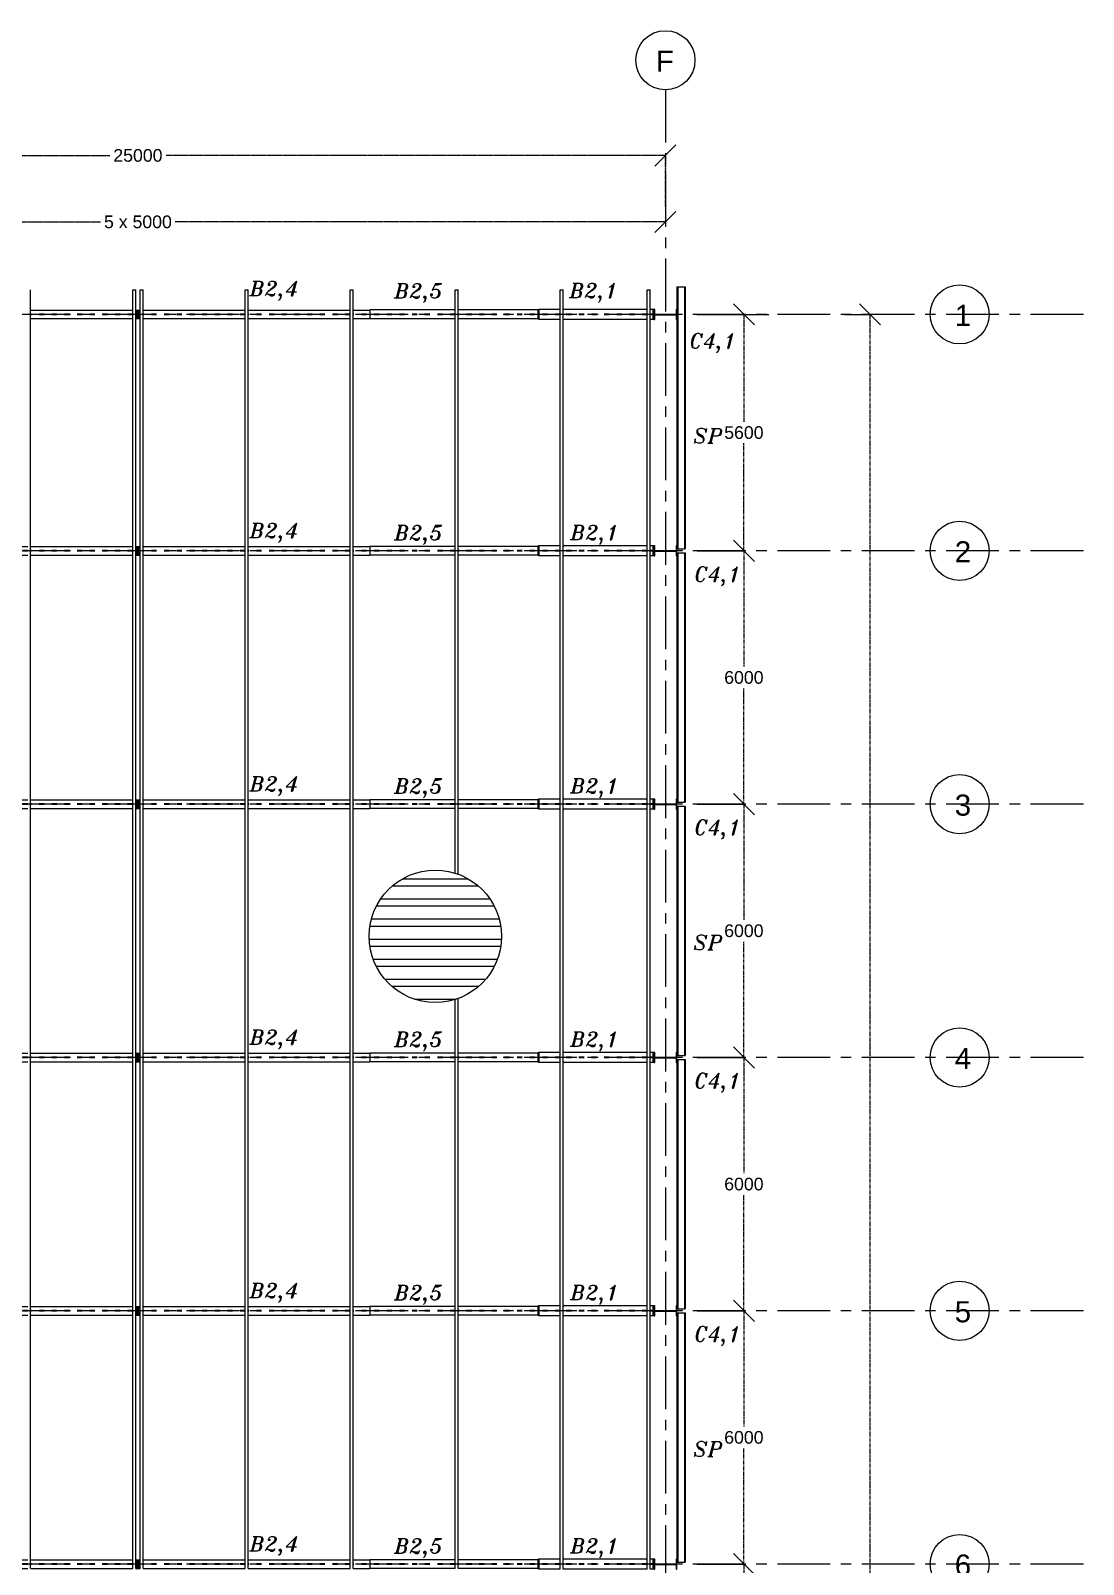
# Model space of a CAD drawing. Header units: inches. Extents: x -15 to 1885144, y -42615 to 866270.
# Drawn here: x 1709992 to 1734937, y 364410 to 400736 of the extents above; entities that cross this region are included whole.
import ezdxf

# ---------------------------------------------------------------- set-up
doc = ezdxf.new("R2010")
doc.units = ezdxf.units.IN
doc.header["$LTSCALE"] = 100
doc.header["$MEASUREMENT"] = 0
for name, pattern in [('CENTER', [2, 1.25, -0.25, 0.25, -0.25]), ('dash line', [30, 12, -18]), ('PHANTOM2', [1.25, 0.625, -0.125, 0.125, -0.125, 0.125, -0.125])]:
    doc.linetypes.add(name, pattern=pattern)
for name, color, linetype in [('axis', 8, 'PHANTOM2'), ('columns', 2, 'Continuous'), ('dimensions', 10, 'PHANTOM2'), ('layout', 7, 'Continuous'), ('purlins', 4, 'Continuous'), ('text', 3, 'Continuous')]:
    doc.layers.add(name, color=color, linetype=linetype)
doc.styles.get("Standard").update_dxf_attribs({"font": 'arial.ttf'})
doc.styles.add('TEXT-3', font='ITALICT.shx', dxfattribs={"height": 350})
doc.dimstyles.new('Dim_1', dxfattribs={"dimtxt": 300, "dimasz": 500, "dimexe": 0.0625, "dimexo": 0.0625, "dimgap": 100, "dimtad": 0, "dimtih": 1, "dimtoh": 1, "dimdec": 0, "dimzin": 0, "dimdsep": 46, "dimtxsty": 'Standard', "dimblk": 'OBLIQUE', "dimcen": 0.09, "dimclrd": 256, "dimclre": 256, "dimclrt": 256, "dimadec": 0, "dimazin": 0, "dimtm": 1e-09, "dimtfac": 1, "dimtdec": 0, "dimtofl": 0, "dimtmove": 0, "dimatfit": 3, "dimfxl": 1, "dimtfillclr": 256, "dimtolj": 1, "dimtzin": 0, "dimlwe": -1, "dimarcsym": 0})

# ---------------------------------------------------------------- blocks, each defined once
blk = doc.blocks.new('_Oblique')
at = {"color": 0, "linetype": 'ByBlock', "lineweight": -2}
blk.add_line((-0.5, -0.5), (0.5, 0.5), dxfattribs=at)
blk = doc.blocks.new('*D1074')
at = {"layer": 'Defpoints', "color": 0, "transparency": 16777216}
for p in [(1725789, 364415), (1726893, 364415), (1725789, 358415)]:
    blk.add_point(p, dxfattribs=at)
at = {"layer": 'dimensions', "linetype": 'dash line', "transparency": 16777216}
for p, q in [((1725789, 364415), (1726893, 364415)), ((1725789, 358415), (1726893, 358415))]:
    blk.add_line(p, q, dxfattribs=at)
at = {"layer": 'dimensions', "lineweight": -2, "transparency": 16777216}
for p, q in [((1726893, 364415), (1726893, 361668)), ((1726893, 358415), (1726893, 361162))]:
    blk.add_line(p, q, dxfattribs=at)
at = {"layer": 'dimensions', "lineweight": -2, "transparency": 16777216, "xscale": 500, "yscale": 500, "zscale": 500}
for p, rotation in [((1726893, 364415), 90), ((1726893, 358415), 270)]:
    blk.add_blockref('_Oblique', p, dxfattribs=dict(at, rotation=rotation))
at = {"layer": 'dimensions', "transparency": 16777216, "insert": (1726893, 361415), "char_height": 300, "attachment_point": 5}
blk.add_mtext('\\A1;6000', dxfattribs=at)
blk = doc.blocks.new('*D1075')
at = {"layer": 'Defpoints', "color": 0, "transparency": 16777216}
for p in [(1725789, 370415), (1726893, 370415), (1725789, 364415)]:
    blk.add_point(p, dxfattribs=at)
at = {"layer": 'dimensions', "linetype": 'dash line', "transparency": 16777216}
for p, q in [((1725789, 370415), (1726893, 370415)), ((1725789, 364415), (1726893, 364415))]:
    blk.add_line(p, q, dxfattribs=at)
at = {"layer": 'dimensions', "lineweight": -2, "transparency": 16777216}
for p, q in [((1726893, 370415), (1726893, 367668)), ((1726893, 364415), (1726893, 367162))]:
    blk.add_line(p, q, dxfattribs=at)
at = {"layer": 'dimensions', "lineweight": -2, "transparency": 16777216, "xscale": 500, "yscale": 500, "zscale": 500}
for p, rotation in [((1726893, 370415), 90), ((1726893, 364415), 270)]:
    blk.add_blockref('_Oblique', p, dxfattribs=dict(at, rotation=rotation))
at = {"layer": 'dimensions', "transparency": 16777216, "insert": (1726893, 367415), "char_height": 300, "attachment_point": 5}
blk.add_mtext('\\A1;6000', dxfattribs=at)
blk = doc.blocks.new('*D1076')
at = {"layer": 'Defpoints', "color": 0, "transparency": 16777216}
for p in [(1725789, 376415), (1726893, 376415), (1725789, 370415)]:
    blk.add_point(p, dxfattribs=at)
at = {"layer": 'dimensions', "linetype": 'dash line', "transparency": 16777216}
for p, q in [((1725789, 376415), (1726893, 376415)), ((1725789, 370415), (1726893, 370415))]:
    blk.add_line(p, q, dxfattribs=at)
at = {"layer": 'dimensions', "lineweight": -2, "transparency": 16777216}
for p, q in [((1726893, 376415), (1726893, 373668)), ((1726893, 370415), (1726893, 373162))]:
    blk.add_line(p, q, dxfattribs=at)
at = {"layer": 'dimensions', "lineweight": -2, "transparency": 16777216, "xscale": 500, "yscale": 500, "zscale": 500}
for p, rotation in [((1726893, 376415), 90), ((1726893, 370415), 270)]:
    blk.add_blockref('_Oblique', p, dxfattribs=dict(at, rotation=rotation))
at = {"layer": 'dimensions', "transparency": 16777216, "insert": (1726893, 373415), "char_height": 300, "attachment_point": 5}
blk.add_mtext('\\A1;6000', dxfattribs=at)
blk = doc.blocks.new('*D1077')
at = {"layer": 'Defpoints', "color": 0, "transparency": 16777216}
for p in [(1725789, 382415), (1726893, 382415), (1725789, 376415)]:
    blk.add_point(p, dxfattribs=at)
at = {"layer": 'dimensions', "linetype": 'dash line', "transparency": 16777216}
for p, q in [((1725789, 382415), (1726893, 382415)), ((1725789, 376415), (1726893, 376415))]:
    blk.add_line(p, q, dxfattribs=at)
at = {"layer": 'dimensions', "lineweight": -2, "transparency": 16777216}
for p, q in [((1726893, 382415), (1726893, 379668)), ((1726893, 376415), (1726893, 379162))]:
    blk.add_line(p, q, dxfattribs=at)
at = {"layer": 'dimensions', "lineweight": -2, "transparency": 16777216, "xscale": 500, "yscale": 500, "zscale": 500}
for p, rotation in [((1726893, 382415), 90), ((1726893, 376415), 270)]:
    blk.add_blockref('_Oblique', p, dxfattribs=dict(at, rotation=rotation))
at = {"layer": 'dimensions', "transparency": 16777216, "insert": (1726893, 379415), "char_height": 300, "attachment_point": 5}
blk.add_mtext('\\A1;6000', dxfattribs=at)
blk = doc.blocks.new('*D1078')
at = {"layer": 'Defpoints', "color": 0, "transparency": 16777216}
for p in [(1725789, 388415), (1726893, 388415), (1725789, 382415)]:
    blk.add_point(p, dxfattribs=at)
at = {"layer": 'dimensions', "linetype": 'dash line', "transparency": 16777216}
for p, q in [((1725789, 388415), (1726893, 388415)), ((1725789, 382415), (1726893, 382415))]:
    blk.add_line(p, q, dxfattribs=at)
at = {"layer": 'dimensions', "lineweight": -2, "transparency": 16777216}
for p, q in [((1726893, 388415), (1726893, 385668)), ((1726893, 382415), (1726893, 385162))]:
    blk.add_line(p, q, dxfattribs=at)
at = {"layer": 'dimensions', "lineweight": -2, "transparency": 16777216, "xscale": 500, "yscale": 500, "zscale": 500}
for p, rotation in [((1726893, 388415), 90), ((1726893, 382415), 270)]:
    blk.add_blockref('_Oblique', p, dxfattribs=dict(at, rotation=rotation))
at = {"layer": 'dimensions', "transparency": 16777216, "insert": (1726893, 385415), "char_height": 300, "attachment_point": 5}
blk.add_mtext('\\A1;6000', dxfattribs=at)
blk = doc.blocks.new('*D1079')
at = {"layer": 'Defpoints', "color": 0, "transparency": 16777216}
for p in [(1725789, 394015), (1726893, 394015), (1725789, 388415)]:
    blk.add_point(p, dxfattribs=at)
at = {"layer": 'dimensions', "linetype": 'dash line', "transparency": 16777216}
for p, q in [((1725789, 394015), (1726893, 394015)), ((1725789, 388415), (1726893, 388415))]:
    blk.add_line(p, q, dxfattribs=at)
at = {"layer": 'dimensions', "lineweight": -2, "transparency": 16777216}
for p, q in [((1726893, 394015), (1726893, 391468)), ((1726893, 388415), (1726893, 390962))]:
    blk.add_line(p, q, dxfattribs=at)
at = {"layer": 'dimensions', "lineweight": -2, "transparency": 16777216, "xscale": 500, "yscale": 500, "zscale": 500}
for p, rotation in [((1726893, 394015), 90), ((1726893, 388415), 270)]:
    blk.add_blockref('_Oblique', p, dxfattribs=dict(at, rotation=rotation))
at = {"layer": 'dimensions', "transparency": 16777216, "insert": (1726893, 391215), "char_height": 300, "attachment_point": 5}
blk.add_mtext('\\A1;5600', dxfattribs=at)
blk = doc.blocks.new('*D1080')
at = {"layer": 'Defpoints', "color": 0, "transparency": 16777216}
for p in [(1726285, 394015), (1726285, 328415), (1729880, 328415)]:
    blk.add_point(p, dxfattribs=at)
at = {"layer": 'dimensions', "linetype": 'dash line', "transparency": 16777216}
for p, q in [((1726285, 394015), (1729880, 394015)), ((1726285, 328415), (1729880, 328415))]:
    blk.add_line(p, q, dxfattribs=at)
at = {"layer": 'dimensions', "lineweight": -2, "transparency": 16777216}
for p, q in [((1729880, 394015), (1729880, 361468)), ((1729880, 328415), (1729880, 360962))]:
    blk.add_line(p, q, dxfattribs=at)
at = {"layer": 'dimensions', "lineweight": -2, "transparency": 16777216, "xscale": 500, "yscale": 500, "zscale": 500}
for p, rotation in [((1729880, 394015), 90), ((1729880, 328415), 270)]:
    blk.add_blockref('_Oblique', p, dxfattribs=dict(at, rotation=rotation))
at = {"layer": 'dimensions', "transparency": 16777216, "insert": (1729880, 361215), "char_height": 300, "attachment_point": 5}
blk.add_mtext('\\A1;65600', dxfattribs=at)
blk = doc.blocks.new('*D1081')
at = {"layer": 'Defpoints', "color": 0, "ltscale": 0.01, "transparency": 16777216}
for p in [(1700034, 397780), (1700034, 396562), (1725034, 396562)]:
    blk.add_point(p, dxfattribs=at)
at = {"layer": 'dimensions', "linetype": 'dash line', "ltscale": 0.01, "transparency": 16777216}
for p, q in [((1700034, 396562), (1700034, 397780)), ((1725034, 396562), (1725034, 397780))]:
    blk.add_line(p, q, dxfattribs=at)
at = {"layer": 'dimensions', "lineweight": -2, "ltscale": 0.01, "transparency": 16777216}
for p, q in [((1700034, 397780), (1711868, 397780)), ((1725034, 397780), (1713201, 397780))]:
    blk.add_line(p, q, dxfattribs=at)
at = {"layer": 'dimensions', "lineweight": -2, "ltscale": 0.01, "transparency": 16777216, "xscale": 500, "yscale": 500, "zscale": 500, "rotation": 180}
blk.add_blockref('_Oblique', (1700034, 397780), dxfattribs=at)
at = {"layer": 'dimensions', "lineweight": -2, "ltscale": 0.01, "transparency": 16777216, "xscale": 500, "yscale": 500, "zscale": 500}
blk.add_blockref('_Oblique', (1725034, 397780), dxfattribs=at)
at = {"layer": 'dimensions', "ltscale": 0.01, "transparency": 16777216, "insert": (1712534, 397780), "char_height": 300, "attachment_point": 5}
blk.add_mtext('\\A1;25000', dxfattribs=at)
blk = doc.blocks.new('*D1082')
at = {"layer": 'Defpoints', "color": 0, "ltscale": 0.01, "transparency": 16777216}
for p in [(1700034, 397780), (1725034, 397780), (1700034, 396206)]:
    blk.add_point(p, dxfattribs=at)
at = {"layer": 'dimensions', "linetype": 'dash line', "ltscale": 0.01, "transparency": 16777216}
for p, q in [((1700034, 397780), (1700034, 396206)), ((1725034, 397780), (1725034, 396206))]:
    blk.add_line(p, q, dxfattribs=at)
at = {"layer": 'dimensions', "lineweight": -2, "ltscale": 0.01, "transparency": 16777216}
for p, q in [((1700034, 396206), (1711649, 396206)), ((1725034, 396206), (1713420, 396206))]:
    blk.add_line(p, q, dxfattribs=at)
at = {"layer": 'dimensions', "lineweight": -2, "ltscale": 0.01, "transparency": 16777216, "xscale": 500, "yscale": 500, "zscale": 500, "rotation": 180}
blk.add_blockref('_Oblique', (1700034, 396206), dxfattribs=at)
at = {"layer": 'dimensions', "lineweight": -2, "ltscale": 0.01, "transparency": 16777216, "xscale": 500, "yscale": 500, "zscale": 500}
blk.add_blockref('_Oblique', (1725034, 396206), dxfattribs=at)
at = {"layer": 'dimensions', "ltscale": 0.01, "transparency": 16777216, "insert": (1712534, 396206), "char_height": 300, "attachment_point": 5}
blk.add_mtext('\\A1;5 x 5000', dxfattribs=at)
blk = doc.blocks.new('*U1062')
at = {"layer": 'text', "linetype": 'Continuous', "style": 'TEXT-3'}
blk.add_text('C4,1', height=350, dxfattribs=at).set_placement((-592, -142))
blk = doc.blocks.new('*U1063')
at = {"layer": 'text', "color": 0, "linetype": 'ByBlock', "lineweight": -2, "transparency": 16777216}
for p in [(0, 60000), (0, 54000), (0, 48000), (0, 42000)]:
    blk.add_blockref('*U1062', p, dxfattribs=at)
blk = doc.blocks.new('*U1086')
at = {"layer": 'columns', "ltscale": 0.01}
for p, q in [((-270, 120), (-270, -120)), ((-250, 120), (-270, 120)), ((-250, -120), (-250, 120)), ((-250, 7.5), (250, 7.5)), ((0, -7.5), (0, 7.5)), ((0, -7.5), (0, 7.5)), ((250, 120), (250, -120)), ((270, 120), (250, 120)), ((270, -120), (270, 120)), ((-270, -120), (-250, -120)), ((-250, -7.5), (250, -7.5)), ((250, -120), (270, -120))]:
    blk.add_line(p, q, dxfattribs=at)
blk = doc.blocks.new('*U1087')
at = {"layer": 'columns', "color": 0, "linetype": 'ByBlock', "lineweight": -2, "transparency": 16777216}
for p in [(0, 0), (0, -6000), (0, -12000), (0, -18000), (0, -24000)]:
    blk.add_blockref('*U1086', p, dxfattribs=at)
blk = doc.blocks.new('*U1166')
at = {"layer": 'layout', "ltscale": 0.1}
h = blk.add_hatch(dxfattribs=at)
h.set_pattern_fill('ANSI31', color=256)
h.set_pattern_definition([(45, (-1712454.37814, -394014.69525), (-0.088388347648, 0.088388347648), [])])
h.paths.add_polyline_path([(-12290, 85), (-12310, 85), (-12310, 65), (-12290, 65)])
h.paths.add_polyline_path([(-12290, 0), (-12310, 0), (-12310, -10), (-12290, -10)])
h.paths.add_polyline_path([(-12290, 10), (-12310, 10), (-12310, 0), (-12290, 0)])
h.paths.add_polyline_path([(-12290, -65), (-12310, -65), (-12310, -85), (-12290, -85)])
h = blk.add_hatch(color=256, dxfattribs=at)
h.dxf.hatch_style = 1
h.paths.add_polyline_path([(60, 70), (60, 50), (80, 50), (80, 70)])
h.paths.add_polyline_path([(80, -70), (80, -50), (60, -50), (60, -70)])
h = blk.add_hatch(color=256, dxfattribs=at)
h.dxf.hatch_style = 1
h.paths.add_polyline_path([(80, 70), (80, 50), (100, 50), (100, 70)])
h.paths.add_polyline_path([(100, -70), (100, -50), (80, -50), (80, -70)])
h = blk.add_hatch(dxfattribs=at)
h.set_pattern_fill('ANSI31', color=256, angle=-90)
h.set_pattern_definition([(315, (-381960.44354, 1724659.1123), (0.088388347648, 0.088388347648), [])])
h.paths.add_polyline_path([(12310, 65), (12310, 85), (12290, 85), (12290, 65)])
h.paths.add_polyline_path([(12290, -10), (12310, -10), (12310, 10), (12290, 10)])
h.paths.add_polyline_path([(12310, -65), (12290, -65), (12290, -85), (12310, -85)])
for p, q in [((-12310, -125), (-12310, 125)), ((-12310, 125), (-12290, 125)), ((-12290, 85), (-12310, 85)), ((-12290, 65), (-12310, 65)), ((-12290, 10), (-12310, 10)), ((-12290, 125), (-12290, -125)), ((60, -100), (60, 100)), ((60, 100), (80, 100)), ((60, 70), (80, 70)), ((60, 50), (80, 50)), ((80, 100), (80, -100)), ((80, -100), (80, 100)), ((80, 100), (100, 100)), ((80, 70), (100, 70)), ((80, 50), (100, 50)), ((100, 100), (100, -100)), ((12290, -120), (12290, 120)), ((12310, 85), (12290, 85)), ((12310, 65), (12290, 65)), ((12310, 10), (12290, 10)), ((12310, 120), (12310, -120)), ((-12290, -10), (-12310, -10)), ((-12290, -65), (-12310, -65)), ((-12290, -85), (-12310, -85)), ((-12290, -125), (-12310, -125)), ((60, -50), (80, -50)), ((60, -70), (80, -70)), ((80, -100), (60, -100)), ((80, -50), (100, -50)), ((80, -70), (100, -70)), ((100, -100), (80, -100)), ((12310, -10), (12290, -10)), ((12310, -65), (12290, -65)), ((12310, -85), (12290, -85))]:
    blk.add_line(p, q, dxfattribs=at)
at = {"layer": 'layout', "ltscale": 0.01}
for p, q in [((-12290, 120), (-11721, 120)), ((-11651, 120), (-9998, 120)), ((-9928, 120), (-9420, 120)), ((-9420, 120), (-9394, 105)), ((-9420, -120), (-9420, 120)), ((-9394, 105), (-7507, 105)), ((-9394, 105), (-9394, -105)), ((-7438, 105), (-6420, 105)), ((-6420, 105), (-6411, 100)), ((-6420, 105), (-6420, -105)), ((-6411, 100), (-5021, 100)), ((-6411, -100), (-6411, 100)), ((-4951, 100), (-2532, 100)), ((-2462, 100), (-44, 100)), ((26, 100), (134, 100)), ((80, -100), (80, 100)), ((203, 100), (2622, 100)), ((2692, 100), (5111, 100)), ((5181, 100), (5571, 100)), ((5580, 105), (5571, 100)), ((5571, 100), (5571, -100)), ((7599, 105), (5580, 105)), ((5580, -105), (5580, 105)), ((9554, 105), (7669, 105)), ((9580, 120), (9554, 105)), ((9554, 105), (9554, -105)), ((10088, 120), (9580, 120)), ((9580, 120), (9580, -120)), ((12150, 120), (10158, 120)), ((12310, 120), (12220, 120)), ((-12290, -120), (-11721, -120)), ((-11651, -120), (-9998, -120)), ((-9928, -120), (-9420, -120)), ((-9420, -120), (-9394, -105)), ((-9394, -105), (-7507, -105)), ((-7438, -105), (-6420, -105)), ((-6420, -105), (-6411, -100)), ((-6411, -100), (-5021, -100)), ((-4951, -100), (-2532, -100)), ((-2462, -100), (-44, -100)), ((26, -100), (134, -100)), ((203, -100), (2622, -100)), ((2692, -100), (5111, -100)), ((5181, -100), (5571, -100)), ((5580, -105), (5571, -100)), ((7599, -105), (5580, -105)), ((9554, -105), (7669, -105)), ((9580, -120), (9554, -105)), ((10088, -120), (9580, -120)), ((12150, -120), (10158, -120)), ((12310, -120), (12220, -120))]:
    blk.add_line(p, q, dxfattribs=at)
at = {"layer": 'layout', "linetype": 'dash line', "ltscale": 0.1}
for p, q in [((-11721, 7), (-12290, 7)), ((-9998, 7), (-11651, 7)), ((-7507, 7), (-9928, 7)), ((-5021, 7), (-7438, 7)), ((-2532, 7), (-4951, 7)), ((-44, 7), (-2462, 7)), ((60, 7), (26, 7)), ((134, 7), (100, 7)), ((2622, 7), (203, 7)), ((5111, 7), (2692, 7)), ((7599, 7), (5181, 7)), ((10088, 7), (7669, 7)), ((12150, 7), (10158, 7)), ((12310, 7), (12220, 7)), ((-11721, -8), (-12290, -8)), ((-9998, -8), (-11651, -8)), ((-7507, -8), (-9928, -8)), ((-5021, -8), (-7438, -8)), ((-2532, -8), (-4951, -8)), ((-44, -8), (-2462, -8)), ((60, -8), (26, -8)), ((134, -8), (100, -8)), ((2622, -8), (203, -8)), ((5111, -8), (2692, -8)), ((7599, -8), (5181, -8)), ((10088, -8), (7669, -8)), ((12150, -8), (10158, -8)), ((12310, -8), (12220, -8))]:
    blk.add_line(p, q, dxfattribs=at)
blk = doc.blocks.new('*U1167')
at = {"layer": 'layout', "color": 0, "linetype": 'ByBlock', "lineweight": -2, "transparency": 16777216}
for p in [(0, 0), (0, -6000), (0, -12000), (0, -18000), (0, -24000)]:
    blk.add_blockref('*U1166', p, dxfattribs=at)
blk = doc.blocks.new('*U1172')
at = {"layer": 'text', "linetype": 'Continuous', "style": 'TEXT-3'}
for s, p in [('C3,4', (-12215, -77)), ('B2,1', (-10452, -173)), ('B2,2', (-8243, -206)), ('B2,3', (-3808, -178)), ('B2,4', (3380, -125)), ('B2,5', (6810, -177)), ('B2,1', (10981, -173))]:
    blk.add_text(s, height=350, dxfattribs=at).set_placement(p)
blk = doc.blocks.new('*U1173')
at = {"layer": 'text', "color": 0, "linetype": 'ByBlock', "lineweight": -2, "transparency": 16777216}
for p in [(0, 0), (0, -6000), (0, -12000), (0, -18000), (0, -24000)]:
    blk.add_blockref('*U1172', p, dxfattribs=at)
blk = doc.blocks.new('*U1184')
at = {"layer": 'text', "linetype": 'Continuous', "style": 'TEXT-3'}
blk.add_text('SP', height=350, dxfattribs=at).set_placement((-392, -175))
blk = doc.blocks.new('*U1185')
at = {"layer": 'text', "color": 0, "linetype": 'ByBlock', "lineweight": -2, "transparency": 16777216}
for p in [(92500, 60000), (92500, 48000), (92500, 36000)]:
    blk.add_blockref('*U1184', p, dxfattribs=at)

msp = doc.modelspace()

# ---------------------------------------------------------------- hatches: boundary and pattern name
at = {"layer": 'layout', "ltscale": 0.1}
h = msp.add_hatch(color=256, dxfattribs=at)
h.dxf.hatch_style = 1
h.paths.add_polyline_path([(1712514.407, 394084.695), (1712514.407, 394064.695), (1712534.407, 394064.695), (1712534.407, 394084.695)])
h.paths.add_polyline_path([(1712534.407, 393944.695), (1712534.407, 393964.695), (1712514.407, 393964.695), (1712514.407, 393944.695)])
h = msp.add_hatch(color=256, dxfattribs=at)
h.dxf.hatch_style = 1
h.paths.add_polyline_path([(1712534.407, 394084.695), (1712534.407, 394064.695), (1712554.407, 394064.695), (1712554.407, 394084.695)])
h.paths.add_polyline_path([(1712554.407, 393944.695), (1712554.407, 393964.695), (1712534.407, 393964.695), (1712534.407, 393944.695)])
h = msp.add_hatch(dxfattribs=at)
h.set_pattern_fill('ANSI31', color=256, angle=-90)
h.set_pattern_definition([(315, (1330493.96324, 2118673.80755), (0.088388347648, 0.088388347648), [])])
h.paths.add_polyline_path([(1724764.407, 394079.785), (1724764.407, 394099.785), (1724744.407, 394099.785), (1724744.407, 394079.785)])
h.paths.add_polyline_path([(1724744.407, 394004.695), (1724764.407, 394004.695), (1724764.407, 394024.695), (1724744.407, 394024.695)])
h.paths.add_polyline_path([(1724764.407, 393949.785), (1724744.407, 393949.785), (1724744.407, 393929.785), (1724764.407, 393929.785)])
at = {"layer": 'layout', "ltscale": 0.01}
h = msp.add_hatch(dxfattribs=at)
h.set_pattern_fill('STEEL', color=256, scale=3802.420809, angle=135)
h.set_pattern_definition([(180, (1107744.4, 246611), (-4e-14, -475.3026), []), (180, (1107576.36, 246442.98), (-4e-14, -475.3026), [])])
h.paths.add_polyline_path([(1718011.676, 379284.122, 1), (1721149.8, 379284.122, 1)])

# ---------------------------------------------------------------- linework, layer by layer
at = {"layer": 'axis', "linetype": 'CENTER', "ltscale": 10}
for p, q in [((1725034.35, 399335.821), (1725034.378, 328114.695)), ((1734936.993, 394014.695), (1628025.176, 394014.695)), ((1734936.993, 388414.695), (1628025.176, 388414.695)), ((1734936.993, 382414.695), (1628025.176, 382414.695)), ((1734936.993, 382414.695), (1628025.176, 382414.695)), ((1734936.993, 382414.695), (1628025.176, 382414.695)), ((1734936.993, 382414.695), (1628025.176, 382414.695)), ((1734936.993, 376414.695), (1628025.176, 376414.695)), ((1734936.993, 376414.695), (1628025.176, 376414.695)), ((1734936.993, 376414.695), (1628025.176, 376414.695)), ((1734936.993, 376414.695), (1628025.176, 376414.695)), ((1734936.993, 370414.695), (1628025.176, 370414.695)), ((1734936.993, 370414.695), (1628025.176, 370414.695)), ((1734936.993, 370414.695), (1628025.176, 370414.695)), ((1734936.993, 370414.695), (1628025.176, 370414.695)), ((1734936.993, 364414.695), (1628025.176, 364414.695)), ((1734936.993, 364414.695), (1628025.176, 364414.695)), ((1734936.993, 364414.695), (1628025.176, 364414.695)), ((1734936.993, 364414.695), (1628025.176, 364414.695))]:
    msp.add_line(p, q, dxfattribs=at)
at = {"layer": 'columns', "ltscale": 0.01}
for p, q in [((1724764.378, 394134.695), (1724764.378, 393894.695)), ((1724784.378, 394134.695), (1724764.378, 394134.695)), ((1724764.378, 393894.695), (1724784.378, 393894.695)), ((1724784.378, 393894.695), (1724784.378, 394134.695)), ((1724784.378, 394022.195), (1725284.378, 394022.195)), ((1724784.378, 394007.195), (1725284.378, 394007.195)), ((1725034.378, 394007.195), (1725034.378, 394022.195)), ((1725034.378, 394007.195), (1725034.378, 394022.195)), ((1725284.378, 394134.695), (1725284.378, 393894.695)), ((1725304.378, 394134.695), (1725284.378, 394134.695)), ((1725284.378, 393894.695), (1725304.378, 393894.695)), ((1725304.378, 393894.695), (1725304.378, 394134.695))]:
    msp.add_line(p, q, dxfattribs=at)
at = {"layer": 'layout', "ltscale": 0.01}
for p, q in [((1709991.908, 394114.695), (1712410.787, 394114.695)), ((1709991.908, 393914.695), (1712410.787, 393914.695)), ((1712480.467, 394114.695), (1712588.223, 394114.695)), ((1712480.467, 393914.695), (1712588.223, 393914.695)), ((1712534.407, 393914.695), (1712534.407, 394114.695)), ((1712657.902, 394114.695), (1715076.782, 394114.695)), ((1712657.902, 393914.695), (1715076.782, 393914.695)), ((1715146.461, 394114.695), (1717565.341, 394114.695)), ((1715146.461, 393914.695), (1717565.341, 393914.695)), ((1717635.02, 394114.695), (1718025.747, 394114.695)), ((1717635.02, 393914.695), (1718025.747, 393914.695)), ((1718034.407, 394119.695), (1718025.747, 394114.695)), ((1718025.747, 394114.695), (1718025.747, 393914.695)), ((1718034.407, 393909.695), (1718025.747, 393914.695)), ((1720053.9, 394119.695), (1718034.407, 394119.695)), ((1718034.407, 393909.695), (1718034.407, 394119.695)), ((1720053.9, 393909.695), (1718034.407, 393909.695)), ((1722008.426, 394119.695), (1720123.579, 394119.695)), ((1722008.426, 393909.695), (1720123.579, 393909.695)), ((1722034.407, 394134.695), (1722008.426, 394119.695)), ((1722008.426, 394119.695), (1722008.426, 393909.695)), ((1722034.407, 393894.695), (1722008.426, 393909.695)), ((1722542.459, 394134.695), (1722034.407, 394134.695)), ((1722034.407, 394134.695), (1722034.407, 393894.695)), ((1722542.459, 393894.695), (1722034.407, 393894.695)), ((1724604.413, 394134.695), (1722612.138, 394134.695)), ((1724604.413, 393894.695), (1722612.138, 393894.695)), ((1724764.407, 394134.695), (1724674.093, 394134.695)), ((1724764.407, 393894.695), (1724674.093, 393894.695)), ((1725034.378, 393894.695), (1725034.352, 393894.695))]:
    msp.add_line(p, q, dxfattribs=at)
at = {"layer": 'layout', "linetype": 'dash line', "ltscale": 0.1}
for p, q in [((1712410.787, 394022.195), (1709991.908, 394022.195)), ((1712410.787, 394007.195), (1709991.908, 394007.195)), ((1712514.407, 394022.195), (1712480.467, 394022.195)), ((1712514.407, 394007.195), (1712480.467, 394007.195)), ((1712588.223, 394022.195), (1712554.407, 394022.195)), ((1712588.223, 394007.195), (1712554.407, 394007.195)), ((1715076.782, 394022.195), (1712657.902, 394022.195)), ((1715076.782, 394007.195), (1712657.902, 394007.195)), ((1717565.341, 394022.195), (1715146.461, 394022.195)), ((1717565.341, 394007.195), (1715146.461, 394007.195)), ((1720053.9, 394022.195), (1717635.02, 394022.195)), ((1720053.9, 394007.195), (1717635.02, 394007.195)), ((1722542.459, 394022.195), (1720123.579, 394022.195)), ((1722542.459, 394007.195), (1720123.579, 394007.195)), ((1724604.413, 394022.195), (1722612.138, 394022.195)), ((1724604.413, 394007.195), (1722612.138, 394007.195)), ((1724764.407, 394022.195), (1724674.093, 394022.195)), ((1724764.407, 394007.195), (1724674.093, 394007.195)), ((1725034.378, 394022.195), (1725034.352, 394022.195)), ((1725034.378, 394007.195), (1725034.352, 394007.195))]:
    msp.add_line(p, q, dxfattribs=at)
at = {"layer": 'layout', "ltscale": 0.1}
for p, q in [((1712514.407, 393914.695), (1712514.407, 394114.695)), ((1712514.407, 394114.695), (1712534.407, 394114.695)), ((1712514.407, 394084.695), (1712534.407, 394084.695)), ((1712514.407, 394064.695), (1712534.407, 394064.695)), ((1712514.407, 393964.695), (1712534.407, 393964.695)), ((1712514.407, 393944.695), (1712534.407, 393944.695)), ((1712534.407, 393914.695), (1712514.407, 393914.695)), ((1712534.407, 394114.695), (1712534.407, 393914.695)), ((1712534.407, 393914.695), (1712534.407, 394114.695)), ((1712534.407, 394114.695), (1712554.407, 394114.695)), ((1712534.407, 394084.695), (1712554.407, 394084.695)), ((1712534.407, 394064.695), (1712554.407, 394064.695)), ((1712534.407, 393964.695), (1712554.407, 393964.695)), ((1712534.407, 393944.695), (1712554.407, 393944.695)), ((1712554.407, 393914.695), (1712534.407, 393914.695)), ((1712554.407, 394114.695), (1712554.407, 393914.695)), ((1724744.407, 393894.695), (1724744.407, 394134.695)), ((1724764.407, 394099.785), (1724744.407, 394099.785)), ((1724764.407, 394079.785), (1724744.407, 394079.785)), ((1724764.407, 394024.695), (1724744.407, 394024.695)), ((1724764.407, 394004.695), (1724744.407, 394004.695)), ((1724764.407, 393949.785), (1724744.407, 393949.785)), ((1724764.407, 393929.785), (1724744.407, 393929.785)), ((1724764.407, 394134.695), (1724764.407, 393894.695))]:
    msp.add_line(p, q, dxfattribs=at)
at = {"layer": 'layout', "ltscale": 0.01}
msp.add_circle((1719580.738, 379284.122), 1569.062, dxfattribs=at)
at = {"layer": 'purlins', "ltscale": 0.01}
for p, q in [((1709991.908, 388314.695), (1709991.908, 394594.695)), ((1712410.787, 388314.695), (1712410.787, 394594.695)), ((1712410.787, 394594.695), (1712480.467, 394594.695)), ((1712480.467, 388314.695), (1712480.467, 394594.695)), ((1712588.223, 388314.695), (1712588.223, 394594.695)), ((1712588.223, 394594.695), (1712657.902, 394594.695)), ((1712657.902, 388314.695), (1712657.902, 394594.695)), ((1715076.782, 388314.695), (1715076.782, 394594.695)), ((1715076.782, 394594.695), (1715146.461, 394594.695)), ((1715146.461, 388314.695), (1715146.461, 394594.695)), ((1717565.341, 388314.695), (1717565.341, 394594.695)), ((1717565.341, 394594.695), (1717635.02, 394594.695)), ((1717635.02, 388314.695), (1717635.02, 394594.695)), ((1720053.9, 388309.695), (1720053.9, 394594.695)), ((1720053.9, 394594.695), (1720123.579, 394594.695)), ((1720123.579, 388309.695), (1720123.579, 394594.695)), ((1722542.459, 388294.695), (1722542.459, 394594.695)), ((1722542.459, 394594.695), (1722612.138, 394594.695)), ((1722612.138, 388294.695), (1722612.138, 394594.695)), ((1724604.413, 388294.695), (1724604.413, 394594.695)), ((1724604.413, 394594.695), (1724674.093, 394594.695)), ((1724674.093, 388294.695), (1724674.093, 394594.695)), ((1725304.378, 394664.695), (1725304.378, 388464.695)), ((1725304.378, 394664.695), (1725504.378, 394664.695)), ((1725324.378, 394664.695), (1725324.378, 388464.695)), ((1725484.378, 394664.695), (1725484.378, 388464.695)), ((1725504.378, 394664.695), (1725504.378, 388464.695)), ((1725304.378, 388464.695), (1725504.378, 388464.695)), ((1725304.378, 388364.695), (1725304.378, 382464.695)), ((1725304.378, 388364.695), (1725504.378, 388364.695)), ((1725324.378, 388364.695), (1725324.378, 382464.695)), ((1725484.378, 388364.695), (1725484.378, 382464.695)), ((1725504.378, 388364.695), (1725504.378, 382464.695)), ((1709991.908, 382314.695), (1709991.908, 388314.695)), ((1712410.787, 382314.695), (1712410.787, 388314.695)), ((1712480.467, 382314.695), (1712480.467, 388314.695)), ((1712588.223, 382314.695), (1712588.223, 388314.695)), ((1712657.902, 382314.695), (1712657.902, 388314.695)), ((1715076.782, 382314.695), (1715076.782, 388314.695)), ((1715146.461, 382314.695), (1715146.461, 388314.695)), ((1717565.341, 382314.695), (1717565.341, 388314.695)), ((1717635.02, 382314.695), (1717635.02, 388314.695)), ((1720053.9, 382309.695), (1720053.9, 388309.695)), ((1720123.579, 382309.695), (1720123.579, 388309.695)), ((1722542.459, 382294.695), (1722542.459, 388294.695)), ((1722612.138, 382294.695), (1722612.138, 388294.695)), ((1724604.413, 382294.695), (1724604.413, 388294.695)), ((1724674.093, 382294.695), (1724674.093, 388294.695)), ((1709991.908, 376314.695), (1709991.908, 382314.695)), ((1712410.787, 376314.695), (1712410.787, 382314.695)), ((1712480.467, 376314.695), (1712480.467, 382314.695)), ((1712588.223, 376314.695), (1712588.223, 382314.695)), ((1712657.902, 376314.695), (1712657.902, 382314.695)), ((1715076.782, 376314.695), (1715076.782, 382314.695)), ((1715146.461, 376314.695), (1715146.461, 382314.695)), ((1717565.341, 376314.695), (1717565.341, 382314.695)), ((1717635.02, 376314.695), (1717635.02, 382314.695)), ((1720053.9, 380780.141), (1720053.9, 382309.695)), ((1720123.579, 380756.29), (1720123.579, 382309.695)), ((1722542.459, 376294.695), (1722542.459, 382294.695)), ((1722612.138, 376294.695), (1722612.138, 382294.695)), ((1724604.413, 376294.695), (1724604.413, 382294.695)), ((1724674.093, 376294.695), (1724674.093, 382294.695)), ((1725304.378, 382464.695), (1725504.378, 382464.695)), ((1725304.378, 382364.695), (1725304.378, 376464.695)), ((1725304.378, 382364.695), (1725504.378, 382364.695)), ((1725324.378, 382364.695), (1725324.378, 376464.695)), ((1725484.378, 382364.695), (1725484.378, 376464.695)), ((1725504.378, 382364.695), (1725504.378, 376464.695)), ((1720123.579, 376309.695), (1720123.579, 377811.953)), ((1720053.9, 376309.695), (1720053.9, 377788.102)), ((1725304.378, 376464.695), (1725504.378, 376464.695)), ((1725304.378, 376364.695), (1725304.378, 370464.695)), ((1725304.378, 376364.695), (1725504.378, 376364.695)), ((1725324.378, 376364.695), (1725324.378, 370464.695)), ((1725484.378, 376364.695), (1725484.378, 370464.695)), ((1725504.378, 376364.695), (1725504.378, 370464.695)), ((1709991.908, 370314.695), (1709991.908, 376314.695)), ((1712410.787, 370314.695), (1712410.787, 376314.695)), ((1712480.467, 370314.695), (1712480.467, 376314.695)), ((1712588.223, 370314.695), (1712588.223, 376314.695)), ((1712657.902, 370314.695), (1712657.902, 376314.695)), ((1715076.782, 370314.695), (1715076.782, 376314.695)), ((1715146.461, 370314.695), (1715146.461, 376314.695)), ((1717565.341, 370314.695), (1717565.341, 376314.695)), ((1717635.02, 370314.695), (1717635.02, 376314.695)), ((1720053.9, 370309.695), (1720053.9, 376309.695)), ((1720123.579, 370309.695), (1720123.579, 376309.695)), ((1722542.459, 370294.695), (1722542.459, 376294.695)), ((1722612.138, 370294.695), (1722612.138, 376294.695)), ((1724604.413, 370294.695), (1724604.413, 376294.695)), ((1724674.093, 370294.695), (1724674.093, 376294.695)), ((1709991.908, 364314.695), (1709991.908, 370314.695)), ((1712410.787, 364314.695), (1712410.787, 370314.695)), ((1712480.467, 364314.695), (1712480.467, 370314.695)), ((1712588.223, 364314.695), (1712588.223, 370314.695)), ((1712657.902, 364314.695), (1712657.902, 370314.695)), ((1715076.782, 364314.695), (1715076.782, 370314.695)), ((1715146.461, 364314.695), (1715146.461, 370314.695)), ((1717565.341, 364314.695), (1717565.341, 370314.695)), ((1717635.02, 364314.695), (1717635.02, 370314.695)), ((1720053.9, 364309.695), (1720053.9, 370309.695)), ((1720123.579, 364309.695), (1720123.579, 370309.695)), ((1722542.459, 364294.695), (1722542.459, 370294.695)), ((1722612.138, 364294.695), (1722612.138, 370294.695)), ((1724604.413, 364294.695), (1724604.413, 370294.695)), ((1724674.093, 364294.695), (1724674.093, 370294.695)), ((1725304.378, 370464.695), (1725504.378, 370464.695)), ((1725304.378, 370364.695), (1725304.378, 364464.695)), ((1725304.378, 370364.695), (1725504.378, 370364.695)), ((1725324.378, 370364.695), (1725324.378, 364464.695)), ((1725484.378, 370364.695), (1725484.378, 364464.695)), ((1725504.378, 370364.695), (1725504.378, 364464.695)), ((1725304.378, 364464.695), (1725504.378, 364464.695))]:
    msp.add_line(p, q, dxfattribs=at)
at = {"layer": 'text', "ltscale": 10}
for centre in [(1725034.346, 400035.821), (1732005.553, 394014.695), (1732005.553, 388414.695), (1732005.553, 382414.695), (1732005.553, 376414.695), (1732005.553, 370414.695), (1732005.553, 364414.695)]:
    msp.add_circle(centre, 700, dxfattribs=at)

# ---------------------------------------------------------------- block references
at = {"layer": 'columns'}
msp.add_blockref('*U1087', (1725034.38, 388414.695), dxfattribs=at)
at = {"layer": 'layout'}
msp.add_blockref('*U1167', (1712454.407, 388414.695), dxfattribs=at)
at = {"layer": 'text'}
for name, p in [('*U1185', (1633582.509, 331140.434)), ('*U1173', (1711797.516, 388846.668)), ('*U1063', (1726308.738, 327832.203))]:
    msp.add_blockref(name, p, dxfattribs=at)

# ---------------------------------------------------------------- texts
at = {"layer": 'text', "linetype": 'Continuous', "style": 'TEXT-3'}
for s, p in [('B2,4', (1715177.754, 394452.433)), ('B2,5', (1718607.063, 394400.054)), ('B2,1', (1722753.959, 394403.918)), ('C4,1', (1725602.915, 393212.463))]:
    msp.add_text(s, height=350, dxfattribs=at).set_placement(p)
at = {"layer": 'text', "ltscale": 0.3, "char_height": 500, "width": 2636.56185, "attachment_point": 1}
for s, insert in [('F', (1724807.987, 400263.735)), ('1', (1731889.11, 394242.609)), ('2', (1731889.11, 388642.609)), ('3', (1731889.11, 382642.609)), ('4', (1731889.11, 376642.609)), ('5', (1731889.11, 370642.609)), ('6', (1731889.11, 364642.609))]:
    msp.add_mtext(s, dxfattribs=dict(at, insert=insert))

# ---------------------------------------------------------------- dimensions: what is measured, and where the dimension line sits
at = {"layer": 'dimensions', "ltscale": 0.01}
dim = msp.add_linear_dim(base=(1700034.378, 397780.023), p1=(1725034.378, 396561.956), p2=(1700034.378, 396561.956), dimstyle='Dim_1', dxfattribs=at)
dim.commit()
dim.dimension.update_dxf_attribs({"geometry": '*D1081', "text_midpoint": (1712534.378, 397780.023)})
dim = msp.add_linear_dim(base=(1700034.378, 396206.144), p1=(1725034.378, 397780.023), p2=(1700034.378, 397780.023), text='5 x 5000', dimstyle='Dim_1', dxfattribs=at)
dim.commit()
dim.dimension.update_dxf_attribs({"geometry": '*D1082', "text_midpoint": (1712534.378, 396206.144)})
at = {"layer": 'dimensions'}
for base, p1, p2, angle, picture, middle in [((1726892.608, 394014.695), (1725789.133, 388414.695), (1725789.133, 394014.695), 270, '*D1079', (1726892.608, 391214.695)), ((1729880.267, 328414.695), (1726284.747, 394014.695), (1726284.747, 328414.695), 90, '*D1080', (1729880.267, 361214.695)), ((1726892.608, 388414.695), (1725789.133, 382414.695), (1725789.133, 388414.695), 270, '*D1078', (1726892.608, 385414.695)), ((1726892.608, 382414.695), (1725789.133, 376414.695), (1725789.133, 382414.695), 270, '*D1077', (1726892.608, 379414.695)), ((1726892.608, 376414.695), (1725789.133, 370414.695), (1725789.133, 376414.695), 270, '*D1076', (1726892.608, 373414.695)), ((1726892.608, 370414.695), (1725789.133, 364414.695), (1725789.133, 370414.695), 270, '*D1075', (1726892.608, 367414.695)), ((1726892.608, 364414.695), (1725789.133, 358414.695), (1725789.133, 364414.695), 270, '*D1074', (1726892.608, 361414.695))]:
    dim = msp.add_linear_dim(base=base, p1=p1, p2=p2, angle=angle, dimstyle='Dim_1', dxfattribs=at)
    dim.commit()
    dim.dimension.update_dxf_attribs({"geometry": picture, "text_midpoint": middle})

doc.saveas('drawing.dxf')
